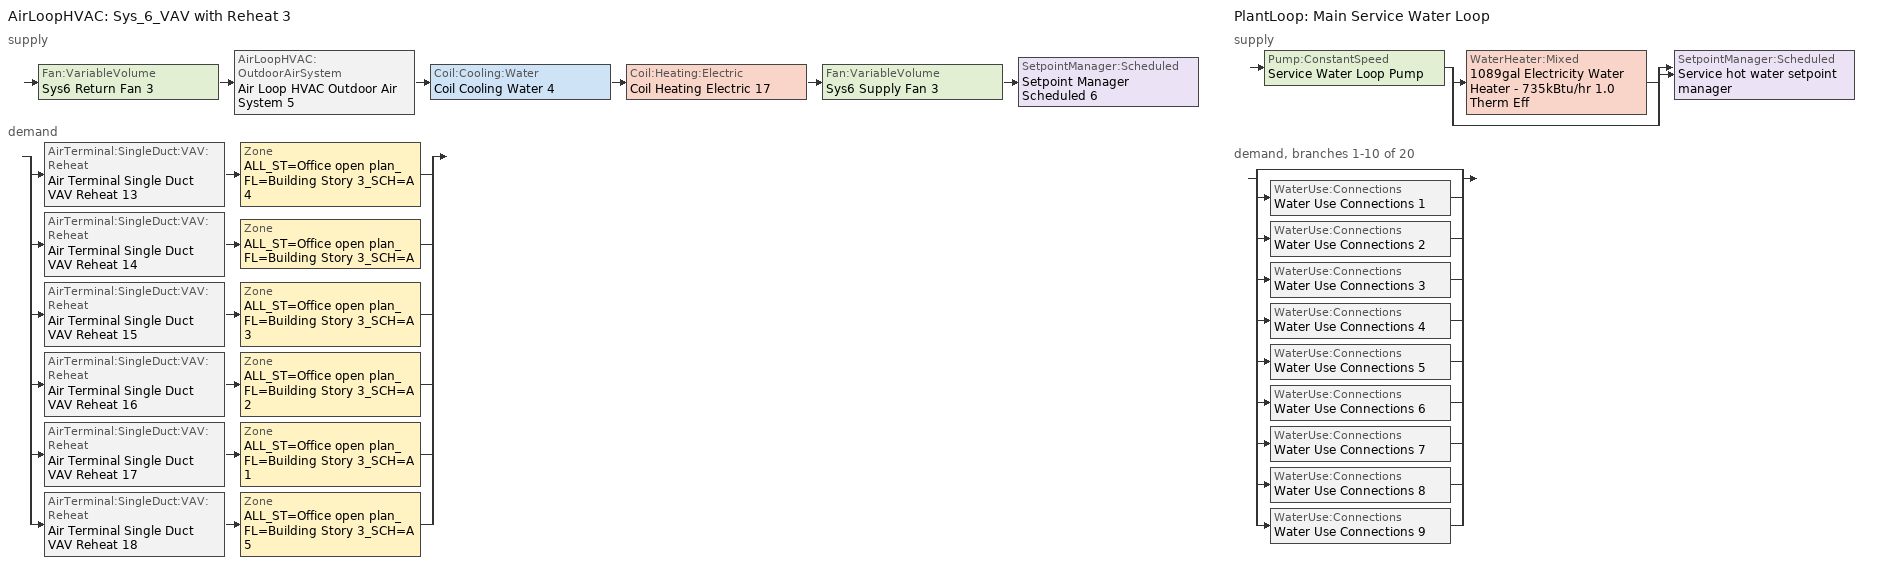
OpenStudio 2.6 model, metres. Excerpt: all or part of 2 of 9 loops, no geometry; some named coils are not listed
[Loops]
AirLoopHVAC 'Sys_6_VAV with Reheat 3'
 supply: Fan:VariableVolume 'Sys6 Return Fan 3' > AirLoopHVAC:OutdoorAirSystem 'Air Loop HVAC Outdoor Air System 5' > Coil:Cooling:Water 'Coil Cooling Water 4' > Coil:Heating:Electric 'Coil Heating Electric 17' > Fan:VariableVolume 'Sys6 Supply Fan 3' > SetpointManager:Scheduled 'Setpoint Manager Scheduled 6'
 demand: split
  | AirTerminal:SingleDuct:VAV:Reheat 'Air Terminal Single Duct VAV Reheat 13' > Zone 'ALL_ST=Office open plan_FL=Building Story 3_SCH=A 4'
  | AirTerminal:SingleDuct:VAV:Reheat 'Air Terminal Single Duct VAV Reheat 14' > Zone 'ALL_ST=Office open plan_FL=Building Story 3_SCH=A'
  | AirTerminal:SingleDuct:VAV:Reheat 'Air Terminal Single Duct VAV Reheat 15' > Zone 'ALL_ST=Office open plan_FL=Building Story 3_SCH=A 3'
  | AirTerminal:SingleDuct:VAV:Reheat 'Air Terminal Single Duct VAV Reheat 16' > Zone 'ALL_ST=Office open plan_FL=Building Story 3_SCH=A 2'
  | AirTerminal:SingleDuct:VAV:Reheat 'Air Terminal Single Duct VAV Reheat 17' > Zone 'ALL_ST=Office open plan_FL=Building Story 3_SCH=A 1'
  | AirTerminal:SingleDuct:VAV:Reheat 'Air Terminal Single Duct VAV Reheat 18' > Zone 'ALL_ST=Office open plan_FL=Building Story 3_SCH=A 5'
PlantLoop 'Main Service Water Loop'
 supply: Pump:ConstantSpeed 'Service Water Loop Pump' > split
  | WaterHeater:Mixed '1089gal Electricity Water Heater - 735kBtu/hr 1.0 Therm Eff'
  | bypass
  join > SetpointManager:Scheduled 'Service hot water setpoint manager'
 demand, branches 1-10 of 20: split
  | bypass
  | WaterUse:Connections 'Water Use Connections 1'
  | WaterUse:Connections 'Water Use Connections 2'
  | WaterUse:Connections 'Water Use Connections 3'
  | WaterUse:Connections 'Water Use Connections 4'
  | WaterUse:Connections 'Water Use Connections 5'
  | WaterUse:Connections 'Water Use Connections 6'
  | WaterUse:Connections 'Water Use Connections 7'
  | WaterUse:Connections 'Water Use Connections 8'
  | WaterUse:Connections 'Water Use Connections 9'
[Sizing:Zone] Zone Cooling Design Supply Air Temperature Input Method=SupplyAirTemperature; Zone Cooling Design Supply Air Temperature {C}=13; Zone Cooling Design Supply Air Temperature Difference {deltaC}=11.11; Zone Heating Design Supply Air Temperature Input Method=SupplyAirTemperature; Zone Heating Design Supply Air Temperature {C}=43; Zone Heating Design Supply Air Temperature Difference {deltaC}=11.11; Zone Cooling Design Supply Air Humidity Ratio {kg-H2O/kg-air}=0.0085; Zone Heating Design Supply Air Humidity Ratio {kg-H2O/kg-air}=0.008; Zone Heating Sizing Factor=1.3; Zone Cooling Sizing Factor=1.1; Cooling Design Air Flow Method=DesignDay; Heating Design Air Flow Method=DesignDay; Account for Dedicated Outdoor Air System=No; Dedicated Outdoor Air System Control Strategy=NeutralSupplyAir; Dedicated Outdoor Air Low Setpoint Temperature for Design {C}=autosize; Dedicated Outdoor Air High Setpoint Temperature for Design {C}=autosize
ALL_ST=Office open plan_FL=Building Story 3_SCH=A; ALL_ST=Office open plan_FL=Building Story 3_SCH=A 1; ALL_ST=Office open plan_FL=Building Story 3_SCH=A 2; ALL_ST=Office open plan_FL=Building Story 3_SCH=A 3; ALL_ST=Office open plan_FL=Building Story 3_SCH=A 4; ALL_ST=Office open plan_FL=Building Story 3_SCH=A 5
[Zone equipment]
ALL_ST=Office open plan_FL=Building Story 3_SCH=A: Air Terminal Single Duct VAV Reheat 14, Zone HVAC Baseboard Convective Water 15
ALL_ST=Office open plan_FL=Building Story 3_SCH=A 1: Air Terminal Single Duct VAV Reheat 17, Zone HVAC Baseboard Convective Water 18
ALL_ST=Office open plan_FL=Building Story 3_SCH=A 2: Air Terminal Single Duct VAV Reheat 16, Zone HVAC Baseboard Convective Water 17
ALL_ST=Office open plan_FL=Building Story 3_SCH=A 3: Air Terminal Single Duct VAV Reheat 15, Zone HVAC Baseboard Convective Water 16
ALL_ST=Office open plan_FL=Building Story 3_SCH=A 4: Air Terminal Single Duct VAV Reheat 13, Zone HVAC Baseboard Convective Water 14
ALL_ST=Office open plan_FL=Building Story 3_SCH=A 5: Air Terminal Single Duct VAV Reheat 18, Zone HVAC Baseboard Convective Water 19
[PlantLoop]
Main Service Water Loop: Glycol Concentration=0; Maximum Loop Temperature {C}=60; Minimum Loop Temperature {C}=10; Plant Loop Volume {m3}=Autocalculate; Load Distribution Scheme=Optimal
[Sizing:Plant]
Main Service Water Loop: Loop Type=Heating; Design Loop Exit Temperature {C}=60; Loop Design Temperature Difference {deltaC}=5; Sizing Option=NonCoincident; Zone Timesteps in Averaging Window=1; Coincident Sizing Factor Mode=None
[AirLoopHVAC]
Sys_6_VAV with Reheat 3: Availability Schedule=Sys_6_VAV with Reheat 3 Occ Sch; Design Supply Air Flow Rate {m3/s}=AutoSize
[Sizing:System]
Sys_6_VAV with Reheat 3: Type of Load to Size On=Sensible; Design Outdoor Air Flow Rate {m3/s}=Autosize; Minimum System Air Flow Ratio=0.3; Preheat Design Temperature {C}=7; Preheat Design Humidity Ratio {kg-H2O/kg-Air}=0.008; Precool Design Temperature {C}=12.8; Precool Design Humidity Ratio {kg-H2O/kg-Air}=0.008; Central Cooling Design Supply Air Temperature {C}=13; Central Heating Design Supply Air Temperature {C}=13.1; Sizing Option=NonCoincident; 100% Outdoor Air in Cooling=No; 100% Outdoor Air in Heating=No; Central Cooling Design Supply Air Humidity Ratio {kg-H2O/kg-Air}=0.0085; Central Heating Design Supply Air Humidity Ratio {kg-H2O/kg-Air}=0.008; Cooling Design Air Flow Method=DesignDay; Cooling Design Air Flow Rate {m3/s}=0; Heating Design Air Flow Method=DesignDay; Heating Design Air Flow Rate {m3/s}=0; System Outdoor Air Method=ZoneSum; Zone Maximum Outdoor Air Fraction=1; Cooling Supply Air Flow Rate Per Floor Area {m3/s-m2}=0.00996765; Cooling Fraction of Autosized Cooling Supply Air Flow Rate=1; Cooling Supply Air Flow Rate Per Unit Cooling Capacity {m3/s-W}=3.94755e-05; Heating Supply Air Flow Rate Per Floor Area {m3/s-m2}=0.00996765; Heating Fraction of Autosized Heating Supply Air Flow Rate=1; Heating Fraction of Autosized Cooling Supply Air Flow Rate=1; Heating Supply Air Flow Rate Per Unit Heating Capacity {m3/s-W}=3.15882e-05; Cooling Design Capacity Method=CoolingDesignCapacity; Cooling Design Capacity {W}=autosize; Cooling Design Capacity Per Floor Area {W/m2}=234.7; Fraction of Autosized Cooling Design Capacity=1; Heating Design Capacity Method=HeatingDesignCapacity; Heating Design Capacity {W}=autosize; Heating Design Capacity Per Floor Area {W/m2}=157; Fraction of Autosized Heating Design Capacity=1; Central Cooling Capacity Control Method=OnOff
[Coil:Heating:Electric] Availability Schedule=Always On Discrete
Coil Heating Electric 17; Coil Heating Electric 18; Coil Heating Electric 19; Coil Heating Electric 20; Coil Heating Electric 21; Coil Heating Electric 22; Coil Heating Electric 23
[Controller:OutdoorAir]
Controller Outdoor Air 5: Minimum Outdoor Air Flow Rate {m3/s}=autosize; Maximum Outdoor Air Flow Rate {m3/s}=Autosize; Economizer Control Type=DifferentialEnthalpy; Economizer Control Action Type=ModulateFlow; Lockout Type=NoLockout; Minimum Limit Type=FixedMinimum; Minimum Outdoor Air Schedule=Sys_6_VAV with Reheat 3 Occ Sch; Controller Mechanical Ventilation=Controller Mechanical Ventilation 5; High Humidity Control=No; Heat Recovery Bypass Control Type=BypassWhenOAFlowGreaterThanMinimum
[Controller:MechanicalVentilation]
Controller Mechanical Ventilation 5: Availability Schedule=Always On Discrete; System Outdoor Air Method=ZoneSum
[AirLoopHVAC:OutdoorAirSystem]
Air Loop HVAC Outdoor Air System 5: Controller=Controller Outdoor Air 5
[Pump:ConstantSpeed]
Service Water Loop Pump: Rated Flow Rate {m3/s}=autosize; Rated Pump Head {Pa}=1.48663e+06; Rated Power Consumption {W}=autosize; Motor Efficiency=0.895; Fraction of Motor Inefficiencies to Fluid Stream=0; Pump Control Type=Intermittent; Design Power Sizing Method=PowerPerFlowPerPressure; Design Electric Power per Unit Flow Rate {W/(m3/s)}=348701.1; Design Shaft Power per Unit Flow Rate per Unit Head {W-s/m3-Pa}=1.28205
[SetpointManager:Scheduled] Control Variable=Temperature
Name | Schedule
Setpoint Manager Scheduled 6 | Supply Air Temp 3
Service hot water setpoint manager | Service Water Loop Temp - 140F
[Fan:VariableVolume] Availability Schedule=Always On Discrete; Fan Efficiency=0.82; Maximum Flow Rate {m3/s}=Autosize; Fan Power Minimum Flow Rate Input Method=Fraction; Fan Power Minimum Air Flow Rate {m3/s}=0; Motor In Airstream Fraction=1; Fan Power Coefficient 5=0
Name | Pressure Rise {Pa} | Fan Power Minimum Flow Fraction | Motor Efficiency | Fan Power Coefficient 1 | Fan Power Coefficient 2 | Fan Power Coefficient 3 | Fan Power Coefficient 4
Sys6 Supply Fan 3 | 1000 | 0.5 | 0.8461 | -4.1457 | 16.803 | -19.471 | 7.8488
Sys6 Return Fan 3 | 250 | 0.68 | 0.4615 | -2.4176 | 9.5874 | -11.559 | 5.4009
[AirTerminal:SingleDuct:VAV:Reheat] Availability Schedule=Always On Discrete; Maximum Air Flow Rate {m3/s}=AutoSize; Zone Minimum Air Flow Input Method=Constant; Constant Minimum Air Flow Fraction=0.3; Maximum Hot Water or Steam Flow Rate {m3/s}=AutoSize; Minimum Hot Water or Steam Flow Rate {m3/s}=0; Convergence Tolerance=0.001; Damper Heating Action=Normal; Maximum Flow per Zone Floor Area During Reheat {m3/s-m2}=AutoSize; Maximum Flow Fraction During Reheat=0.5; Maximum Reheat Air Temperature {C}=43; Control For Outdoor Air=No
Name | Fixed Minimum Air Flow Rate {m3/s} | Reheat Coil
Air Terminal Single Duct VAV Reheat 13 | 4.99224 | Coil Heating Electric 18
Air Terminal Single Duct VAV Reheat 14 | 0.0724055 | Coil Heating Electric 19
Air Terminal Single Duct VAV Reheat 15 | 0.626839 | Coil Heating Electric 20
Air Terminal Single Duct VAV Reheat 16 | 0.40395 | Coil Heating Electric 21
Air Terminal Single Duct VAV Reheat 17 | 0.626826 | Coil Heating Electric 22
Air Terminal Single Duct VAV Reheat 18 | 0.40395 | Coil Heating Electric 23
[WaterHeater:Mixed]
1089gal Electricity Water Heater - 735kBtu/hr 1.0 Therm Eff: Tank Volume {m3}=4.12099; Setpoint Temperature Schedule=Service Water Loop Temp - 140F; Deadband Temperature Difference {deltaC}=2; Maximum Temperature Limit {C}=82.2222; Heater Control Type=Cycle; Heater Maximum Capacity {W}=215321; Heater Fuel Type=Electricity; Heater Thermal Efficiency=1; Off Cycle Parasitic Fuel Consumption Rate {W}=249.012; Off Cycle Parasitic Fuel Type=Electricity; Off Cycle Parasitic Heat Fraction to Tank=0.8; On Cycle Parasitic Fuel Consumption Rate {W}=249.012; On Cycle Parasitic Fuel Type=Electricity; On Cycle Parasitic Heat Fraction to Tank=0; Ambient Temperature Indicator=Schedule; Ambient Temperature Schedule=Water Heater Ambient Temp Schedule - 70F; Off Cycle Loss Coefficient to Ambient Temperature {W/K}=8.85353; On Cycle Loss Coefficient to Ambient Temperature {W/K}=8.85353; Use Side Effectiveness=1; Source Side Effectiveness=1; Use Side Design Flow Rate {m3/s}=autosize; Source Side Design Flow Rate {m3/s}=autosize; Indirect Water Heating Recovery Time {hr}=1.5; Source Side Flow Control Mode=IndirectHeatPrimarySetpoint
[WaterUse:Connections]
Name | Water Use Equipment Name 1
Water Use Connections 1 | Core_bottom Service Water Use 0.95gal/min
Water Use Connections 2 | Core_mid Service Water Use 0.95gal/min
Water Use Connections 3 | Core_top Service Water Use 0.95gal/min
Water Use Connections 4 | Datacenter_basement_zn_6 Service Water Use 0.3gal/min
Water Use Connections 5 | Datacenter_bot_zn_6 Service Water Use 0.01gal/min
Water Use Connections 6 | Datacenter_mid_zn_6 Service Water Use 0.01gal/min
Water Use Connections 7 | Datacenter_top_zn_6 Service Water Use 0.01gal/min
Water Use Connections 8 | Perimeter_bot_zn_1 Service Water Use 0.12gal/min
Water Use Connections 9 | Perimeter_bot_zn_2 Service Water Use 0.08gal/min
[WaterUse:Equipment:Definition]
Name | Peak Flow Rate {m3/s} | Target Temperature Schedule | Sensible Fraction Schedule | Latent Fraction Schedule
Core_bottom Service Water Use Def 0.95gal/min | 5.96587e-05 | Schedule Ruleset 5 | Schedule Ruleset 3 | Schedule Ruleset 4
Core_mid Service Water Use Def 0.95gal/min | 5.96587e-05 | Schedule Ruleset 8 | Schedule Ruleset 6 | Schedule Ruleset 7
Core_top Service Water Use Def 0.95gal/min | 5.96587e-05 | Schedule Ruleset 11 | Schedule Ruleset 9 | Schedule Ruleset 10
Datacenter_basement_zn_6 Service Water Use Def 0.3gal/min | 1.87304e-05 | Schedule Ruleset 14 | Schedule Ruleset 12 | Schedule Ruleset 13
Datacenter_bot_zn_6 Service Water Use Def 0.01gal/min | 8.65266e-07 | Schedule Ruleset 17 | Schedule Ruleset 15 | Schedule Ruleset 16
Datacenter_mid_zn_6 Service Water Use Def 0.01gal/min | 8.65266e-07 | Schedule Ruleset 20 | Schedule Ruleset 18 | Schedule Ruleset 19
Datacenter_top_zn_6 Service Water Use Def 0.01gal/min | 8.65266e-07 | Schedule Ruleset 23 | Schedule Ruleset 21 | Schedule Ruleset 22
Perimeter_bot_zn_1 Service Water Use Def 0.12gal/min | 7.4909e-06 | Schedule Ruleset 26 | Schedule Ruleset 24 | Schedule Ruleset 25
Perimeter_bot_zn_2 Service Water Use Def 0.08gal/min | 4.82732e-06 | Schedule Ruleset 29 | Schedule Ruleset 27 | Schedule Ruleset 28
[WaterUse:Equipment] Flow Rate Fraction Schedule=NECB-A-Service Water Heating
Name | Water Use Equipment Definition | Space
Core_bottom Service Water Use 0.95gal/min | Core_bottom Service Water Use Def 0.95gal/min | Core_bottom
Core_mid Service Water Use 0.95gal/min | Core_mid Service Water Use Def 0.95gal/min | Core_mid
Core_top Service Water Use 0.95gal/min | Core_top Service Water Use Def 0.95gal/min | Core_top
Datacenter_basement_zn_6 Service Water Use 0.3gal/min | Datacenter_basement_zn_6 Service Water Use Def 0.3gal/min | DataCenter_basement_ZN_6
Datacenter_bot_zn_6 Service Water Use 0.01gal/min | Datacenter_bot_zn_6 Service Water Use Def 0.01gal/min | DataCenter_bot_ZN_6
Datacenter_mid_zn_6 Service Water Use 0.01gal/min | Datacenter_mid_zn_6 Service Water Use Def 0.01gal/min | DataCenter_mid_ZN_6
Datacenter_top_zn_6 Service Water Use 0.01gal/min | Datacenter_top_zn_6 Service Water Use Def 0.01gal/min | DataCenter_top_ZN_6
Perimeter_bot_zn_1 Service Water Use 0.12gal/min | Perimeter_bot_zn_1 Service Water Use Def 0.12gal/min | Perimeter_bot_ZN_1
Perimeter_bot_zn_2 Service Water Use 0.08gal/min | Perimeter_bot_zn_2 Service Water Use Def 0.08gal/min | Perimeter_bot_ZN_2
[Schedule:Ruleset]
Supply Air Temp 3: Default Day Schedule=Supply Air Temp Default 3
Service Water Loop Temp - 140F: Default Day Schedule=Service Water Loop Temp - 140F Default
Water Heater Ambient Temp Schedule - 70F: Default Day Schedule=Water Heater Ambient Temp Schedule - 70F Default
Schedule Ruleset 3: Default Day Schedule=Schedule Day 7
Schedule Ruleset 4: Default Day Schedule=Schedule Day 8
Schedule Ruleset 5: Default Day Schedule=Schedule Day 9
NECB-A-Service Water Heating: Default Day Schedule=NECB-A-Service Water Heating Default
Schedule Ruleset 6: Default Day Schedule=Schedule Day 10
Schedule Ruleset 7: Default Day Schedule=Schedule Day 11
Schedule Ruleset 8: Default Day Schedule=Schedule Day 12
Schedule Ruleset 9: Default Day Schedule=Schedule Day 13
Schedule Ruleset 10: Default Day Schedule=Schedule Day 14
Schedule Ruleset 11: Default Day Schedule=Schedule Day 15
Schedule Ruleset 12: Default Day Schedule=Schedule Day 16
Schedule Ruleset 13: Default Day Schedule=Schedule Day 17
Schedule Ruleset 14: Default Day Schedule=Schedule Day 18
Schedule Ruleset 15: Default Day Schedule=Schedule Day 19
Schedule Ruleset 16: Default Day Schedule=Schedule Day 20
Schedule Ruleset 17: Default Day Schedule=Schedule Day 21
Schedule Ruleset 18: Default Day Schedule=Schedule Day 22
Schedule Ruleset 19: Default Day Schedule=Schedule Day 23
Schedule Ruleset 20: Default Day Schedule=Schedule Day 24
Schedule Ruleset 21: Default Day Schedule=Schedule Day 25
Schedule Ruleset 22: Default Day Schedule=Schedule Day 26
Schedule Ruleset 23: Default Day Schedule=Schedule Day 27
Schedule Ruleset 24: Default Day Schedule=Schedule Day 28
Schedule Ruleset 25: Default Day Schedule=Schedule Day 29
Schedule Ruleset 26: Default Day Schedule=Schedule Day 30
Schedule Ruleset 27: Default Day Schedule=Schedule Day 31
Schedule Ruleset 28: Default Day Schedule=Schedule Day 32
Schedule Ruleset 29: Default Day Schedule=Schedule Day 33
Sys_6_VAV with Reheat 3 Occ Sch: Default Day Schedule=Sys_6_VAV with Reheat 3 Occ Sch Default; Summer Design Day Schedule=Sys_6_VAV with Reheat 3 Occ Sch Summer Design Day; Winter Design Day Schedule=Sys_6_VAV with Reheat 3 Occ Sch Winter Design Day
[Schedule:Day]
Supply Air Temp Default 3: 24, 0, 13
Service Water Loop Temp - 140F Default; Schedule Day 9; Schedule Day 12; Schedule Day 15; Schedule Day 18; Schedule Day 21; Schedule Day 24; Schedule Day 27; Schedule Day 30; Schedule Day 33: 24, 0, 60
Water Heater Ambient Temp Schedule - 70F Default: 24, 0, 21.1111
Schedule Day 7; Schedule Day 10; Schedule Day 13; Schedule Day 16; Schedule Day 19; Schedule Day 22; Schedule Day 25; Schedule Day 28; Schedule Day 31: 24, 0, 0.2
Schedule Day 8; NECB-A-Service Water Heating Sat Day; NECB-A-Service Water Heating Sun|Hol Day; Schedule Day 11; Schedule Day 14; Schedule Day 17; Schedule Day 20; Schedule Day 23; Schedule Day 26; Schedule Day 29; Schedule Day 32: 24, 0, 0.05
NECB-A-Service Water Heating Default; NECB-A-Service Water Heating Default|Wkdy Day: 7, 0, 0.05, 8, 0, 0.1, 10, 0, 0.5, 16, 0, 0.9, 17, 0, 0.7, 18, 0, 0.5, 19, 0, 0.3, 22, 0, 0.2, 24, 0, 0.05
Sys_6_VAV with Reheat 3 Occ Sch Default; Sys_6_VAV with Reheat 3 Occ Sch Winter Design Day; Sys_6_VAV with Reheat 3 Occ Sch Summer Design Day: 24, 0, 1
Sys_6_VAV with Reheat 3 Occ Sch Monday; Sys_6_VAV with Reheat 3 Occ Sch Tuesday; Sys_6_VAV with Reheat 3 Occ Sch Wednesday; Sys_6_VAV with Reheat 3 Occ Sch Thursday; Sys_6_VAV with Reheat 3 Occ Sch Friday: 8, 0, 0, 19, 0, 1, 24, 0, 0
Sys_6_VAV with Reheat 3 Occ Sch Saturday; Sys_6_VAV with Reheat 3 Occ Sch Sunday: 24, 0, 0
[Schedule:Rule] Date Specification Type=DateRange; Start Month=1; Start Day=1; End Month=12
Name | Schedule Ruleset | Rule Order | Day Schedule | Apply Monday | Apply Tuesday | Apply Wednesday | Apply Thursday | Apply Friday | End Day | Apply Saturday | Apply Sunday
Schedule Rule 20 | NECB-A-Service Water Heating | 2 | NECB-A-Service Water Heating Default|Wkdy Day | Yes | Yes | Yes | Yes | Yes | 31
Schedule Rule 21 | NECB-A-Service Water Heating | 1 | NECB-A-Service Water Heating Sat Day |  |  |  |  |  | 31 | Yes
Schedule Rule 22 | NECB-A-Service Water Heating | 0 | NECB-A-Service Water Heating Sun|Hol Day |  |  |  |  |  | 31 |  | Yes
Sys_6_VAV with Reheat 3 Occ Sch Monday Rule | Sys_6_VAV with Reheat 3 Occ Sch | 6 | Sys_6_VAV with Reheat 3 Occ Sch Monday | Yes |  |  |  |  | 25
Sys_6_VAV with Reheat 3 Occ Sch Tuesday Rule | Sys_6_VAV with Reheat 3 Occ Sch | 5 | Sys_6_VAV with Reheat 3 Occ Sch Tuesday |  | Yes |  |  |  | 26
Sys_6_VAV with Reheat 3 Occ Sch Wednesday Rule | Sys_6_VAV with Reheat 3 Occ Sch | 4 | Sys_6_VAV with Reheat 3 Occ Sch Wednesday |  |  | Yes |  |  | 27
Sys_6_VAV with Reheat 3 Occ Sch Thursday Rule | Sys_6_VAV with Reheat 3 Occ Sch | 3 | Sys_6_VAV with Reheat 3 Occ Sch Thursday |  |  |  | Yes |  | 28
Sys_6_VAV with Reheat 3 Occ Sch Friday Rule | Sys_6_VAV with Reheat 3 Occ Sch | 2 | Sys_6_VAV with Reheat 3 Occ Sch Friday |  |  |  |  | Yes | 29
Sys_6_VAV with Reheat 3 Occ Sch Saturday Rule | Sys_6_VAV with Reheat 3 Occ Sch | 1 | Sys_6_VAV with Reheat 3 Occ Sch Saturday |  |  |  |  |  | 30 | Yes
Sys_6_VAV with Reheat 3 Occ Sch Sunday Rule | Sys_6_VAV with Reheat 3 Occ Sch | 0 | Sys_6_VAV with Reheat 3 Occ Sch Sunday |  |  |  |  |  | 31 |  | Yes
[Schedule:Constant]
Always On Discrete: Value=1
